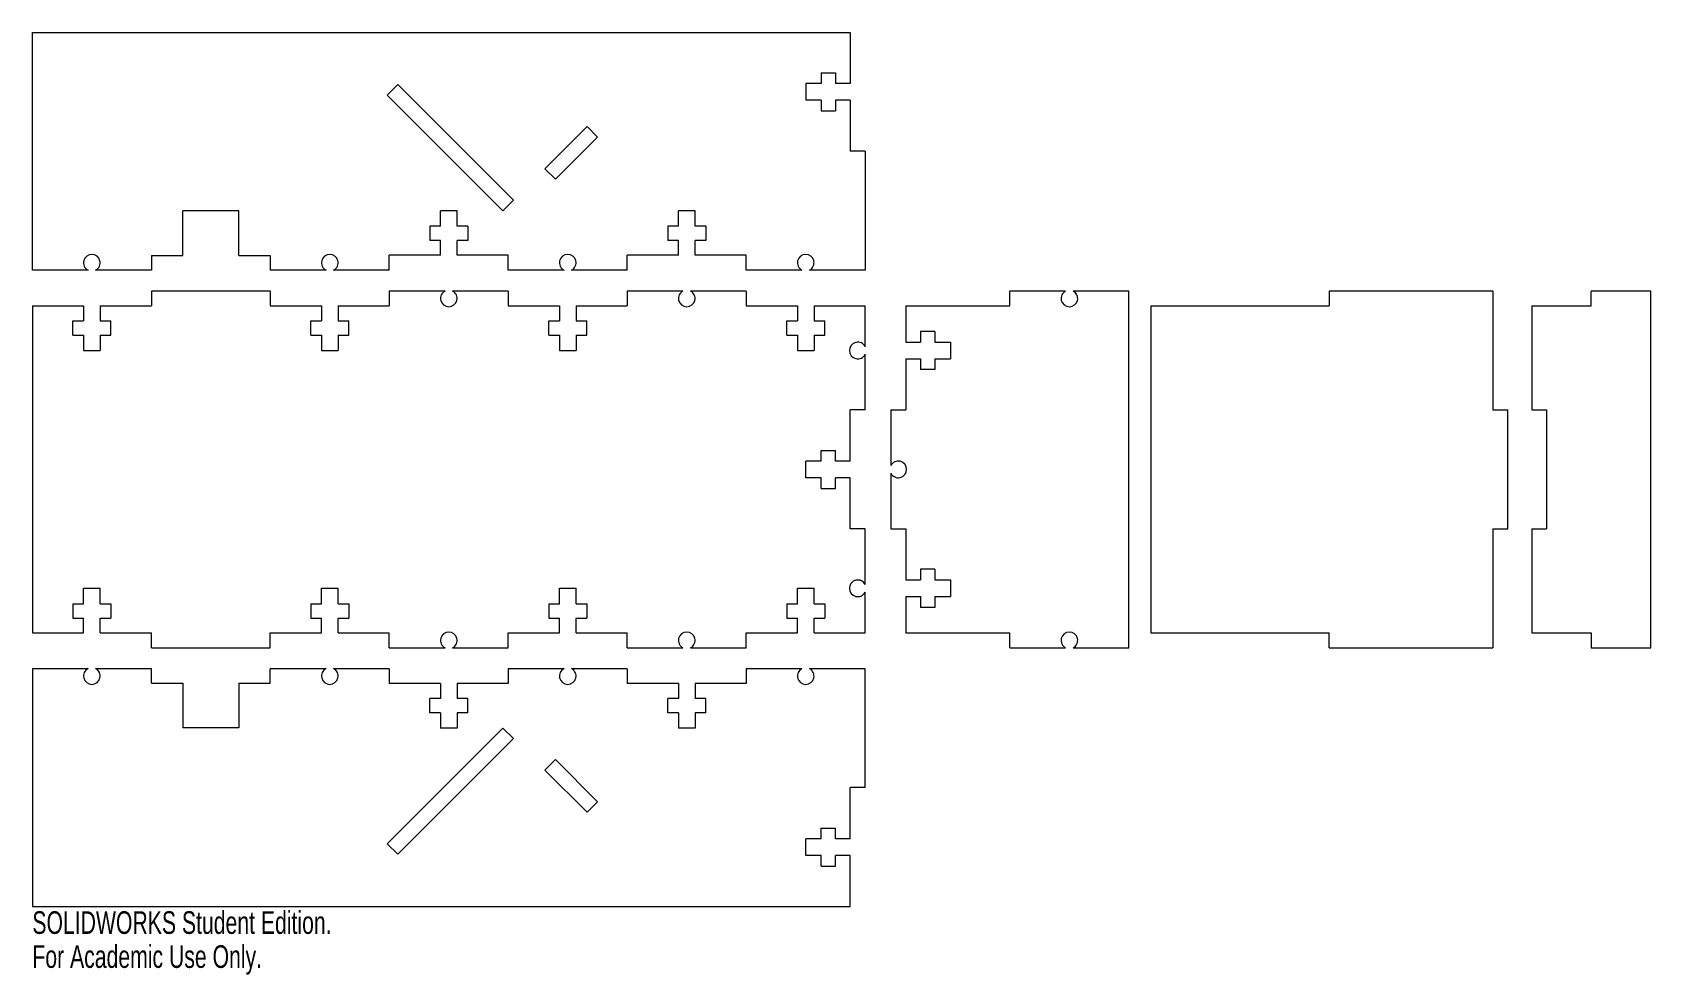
# Model space of a CAD drawing. Header units: inches. Extents: x 0 to 13.6, y -2.7 to 5.2.
import ezdxf

# ---------------------------------------------------------------- set-up
doc = ezdxf.new("R2010")
doc.units = ezdxf.units.IN
doc.header["$MEASUREMENT"] = 0
doc.styles.add('SLDTEXTSTYLE0', font='TXT', dxfattribs={"width": 0.7})

msp = doc.modelspace()

# ---------------------------------------------------------------- linework, layer by layer
at = {"color": 7, "linetype": 'Continuous', "lineweight": 15}
for p, q in [((0, 3.176), (0, 5.176)), ((0, 5.176), (6.875, 5.176)), ((6.875, 5.176), (6.875, 4.746)), ((6.63, 4.836), (6.75, 4.836)), ((6.63, 4.836), (6.63, 4.746)), ((6.75, 4.836), (6.75, 4.746)), ((2.982, 4.648), (3.071, 4.737)), ((2.982, 4.648), (3.955, 3.676)), ((3.071, 4.737), (4.043, 3.764)), ((6.63, 4.746), (6.5, 4.746)), ((6.5, 4.746), (6.5, 4.606)), ((6.875, 4.746), (6.75, 4.746)), ((6.63, 4.606), (6.5, 4.606)), ((6.63, 4.606), (6.63, 4.516)), ((6.63, 4.516), (6.75, 4.516)), ((6.75, 4.606), (6.75, 4.516)), ((6.875, 4.606), (6.75, 4.606)), ((6.875, 4.606), (6.875, 4.176)), ((4.308, 4.029), (4.662, 4.383)), ((4.662, 4.383), (4.75, 4.295)), ((4.396, 3.941), (4.75, 4.295)), ((7, 4.176), (6.875, 4.176)), ((7, 4.176), (7, 3.176)), ((4.308, 4.029), (4.396, 3.941)), ((1.734, 3.674), (1.266, 3.674)), ((1.266, 3.299), (1.266, 3.674)), ((1.734, 3.299), (1.734, 3.674)), ((3.57, 3.676), (3.43, 3.676)), ((3.43, 3.546), (3.43, 3.676)), ((3.57, 3.546), (3.57, 3.676)), ((3.955, 3.676), (4.043, 3.764)), ((5.57, 3.676), (5.43, 3.676)), ((5.43, 3.546), (5.43, 3.676)), ((5.57, 3.546), (5.57, 3.676)), ((3.43, 3.546), (3.34, 3.546)), ((3.34, 3.546), (3.34, 3.426)), ((3.66, 3.546), (3.57, 3.546)), ((3.66, 3.546), (3.66, 3.426)), ((5.43, 3.546), (5.34, 3.546)), ((5.34, 3.546), (5.34, 3.426)), ((5.66, 3.546), (5.57, 3.546)), ((5.66, 3.546), (5.66, 3.426)), ((3.43, 3.426), (3.34, 3.426)), ((3.43, 3.301), (3.43, 3.426)), ((3.57, 3.301), (3.57, 3.426)), ((3.66, 3.426), (3.57, 3.426)), ((5.43, 3.426), (5.34, 3.426)), ((5.43, 3.301), (5.43, 3.426)), ((5.57, 3.301), (5.57, 3.426)), ((5.66, 3.426), (5.57, 3.426)), ((1, 3.299), (1, 3.176)), ((1, 3.299), (1.266, 3.299)), ((1.734, 3.299), (2, 3.299)), ((2, 3.299), (2, 3.176)), ((3.43, 3.301), (3, 3.301)), ((3, 3.176), (3, 3.301)), ((4, 3.301), (3.57, 3.301)), ((4, 3.176), (4, 3.301)), ((5.43, 3.301), (5, 3.301)), ((5, 3.176), (5, 3.301)), ((6, 3.301), (5.57, 3.301)), ((6, 3.176), (6, 3.301)), ((0.468, 3.176), (0, 3.176)), ((1, 3.176), (0.532, 3.176)), ((2.468, 3.176), (2, 3.176)), ((3, 3.176), (2.532, 3.176)), ((4.468, 3.176), (4, 3.176)), ((5, 3.176), (4.532, 3.176)), ((6.468, 3.176), (6, 3.176)), ((7, 3.176), (6.532, 3.176)), ((1, 3), (1, 2.875)), ((2, 3), (1, 3)), ((2, 3), (2, 2.875)), ((3, 3), (3, 2.875)), ((3.468, 3), (3, 3)), ((4, 3), (3.532, 3)), ((4, 3), (4, 2.875)), ((5, 3), (5, 2.875)), ((5.468, 3), (5, 3)), ((6, 3), (5.532, 3)), ((6, 3), (6, 2.875)), ((8.216, 2.875), (8.216, 3)), ((8.684, 3), (8.216, 3)), ((9.216, 3), (8.747, 3)), ((9.216, 0), (9.216, 3)), ((10.901, 3), (10.901, 2.875)), ((12.276, 3), (10.901, 3)), ((12.276, 3), (12.276, 2)), ((13.102, 2.875), (13.102, 3)), ((13.602, 3), (13.102, 3)), ((13.602, 0), (13.602, 3)), ((0, 2.875), (0, 0.125)), ((0, 2.875), (0.43, 2.875)), ((0.43, 2.875), (0.43, 2.75)), ((0.57, 2.875), (0.57, 2.75)), ((0.57, 2.875), (1, 2.875)), ((2, 2.875), (2.43, 2.875)), ((2.43, 2.875), (2.43, 2.75)), ((2.57, 2.875), (2.57, 2.75)), ((2.57, 2.875), (3, 2.875)), ((4, 2.875), (4.43, 2.875)), ((4.43, 2.875), (4.43, 2.75)), ((4.57, 2.875), (4.57, 2.75)), ((4.57, 2.875), (5, 2.875)), ((6, 2.875), (6.43, 2.875)), ((6.43, 2.875), (6.43, 2.75)), ((6.57, 2.875), (6.57, 2.75)), ((6.57, 2.875), (7, 2.875)), ((7, 2.532), (7, 2.875)), ((7.341, 2.875), (7.341, 2.57)), ((7.341, 2.875), (8.216, 2.875)), ((9.401, 2.875), (10.901, 2.875)), ((9.401, 2.875), (9.401, 0.125)), ((12.602, 2.875), (13.102, 2.875)), ((12.602, 2.875), (12.602, 2)), ((0.34, 2.75), (0.43, 2.75)), ((0.34, 2.63), (0.34, 2.75)), ((0.57, 2.75), (0.66, 2.75)), ((0.66, 2.63), (0.66, 2.75)), ((2.34, 2.75), (2.43, 2.75)), ((2.34, 2.63), (2.34, 2.75)), ((2.57, 2.75), (2.66, 2.75)), ((2.66, 2.63), (2.66, 2.75)), ((4.34, 2.75), (4.43, 2.75)), ((4.34, 2.63), (4.34, 2.75)), ((4.57, 2.75), (4.66, 2.75)), ((4.66, 2.63), (4.66, 2.75)), ((6.34, 2.75), (6.43, 2.75)), ((6.34, 2.63), (6.34, 2.75)), ((6.57, 2.75), (6.66, 2.75)), ((6.66, 2.63), (6.66, 2.75)), ((0.34, 2.63), (0.43, 2.63)), ((0.43, 2.63), (0.43, 2.5)), ((0.57, 2.63), (0.57, 2.5)), ((0.57, 2.63), (0.66, 2.63)), ((2.34, 2.63), (2.43, 2.63)), ((2.43, 2.63), (2.43, 2.5)), ((2.57, 2.63), (2.57, 2.5)), ((2.57, 2.63), (2.66, 2.63)), ((4.34, 2.63), (4.43, 2.63)), ((4.43, 2.63), (4.43, 2.5)), ((4.57, 2.63), (4.57, 2.5)), ((4.57, 2.63), (4.66, 2.63)), ((6.34, 2.63), (6.43, 2.63)), ((6.43, 2.63), (6.43, 2.5)), ((6.57, 2.63), (6.57, 2.5)), ((6.57, 2.63), (6.66, 2.63)), ((7.586, 2.66), (7.466, 2.66)), ((7.466, 2.66), (7.466, 2.57)), ((7.586, 2.66), (7.586, 2.57)), ((0.43, 2.5), (0.57, 2.5)), ((2.43, 2.5), (2.57, 2.5)), ((4.43, 2.5), (4.57, 2.5)), ((6.43, 2.5), (6.57, 2.5)), ((7, 2), (7, 2.468)), ((7.341, 2.57), (7.466, 2.57)), ((7.586, 2.57), (7.716, 2.57)), ((7.716, 2.57), (7.716, 2.43)), ((7.341, 2.43), (7.341, 2)), ((7.341, 2.43), (7.466, 2.43)), ((7.466, 2.43), (7.466, 2.34)), ((7.586, 2.34), (7.466, 2.34)), ((7.586, 2.43), (7.586, 2.34)), ((7.586, 2.43), (7.716, 2.43)), ((7, 2), (6.875, 2)), ((6.875, 1.57), (6.875, 2)), ((7.216, 2), (7.216, 1.532)), ((7.216, 2), (7.341, 2)), ((12.276, 2), (12.401, 2)), ((12.401, 1), (12.401, 2)), ((12.602, 2), (12.727, 2)), ((12.727, 2), (12.727, 1)), ((6.63, 1.66), (6.75, 1.66)), ((6.63, 1.57), (6.63, 1.66)), ((6.75, 1.57), (6.75, 1.66)), ((6.63, 1.57), (6.5, 1.57)), ((6.5, 1.43), (6.5, 1.57)), ((6.875, 1.57), (6.75, 1.57)), ((6.63, 1.43), (6.5, 1.43)), ((6.63, 1.34), (6.63, 1.43)), ((6.75, 1.34), (6.75, 1.43)), ((6.875, 1.43), (6.75, 1.43)), ((6.875, 1), (6.875, 1.43)), ((7.216, 1.468), (7.216, 1)), ((6.63, 1.34), (6.75, 1.34)), ((7, 1), (6.875, 1)), ((7, 0.532), (7, 1)), ((7.216, 1), (7.341, 1)), ((7.341, 1), (7.341, 0.57)), ((12.276, 1), (12.401, 1)), ((12.276, 1), (12.276, 0)), ((12.602, 1), (12.727, 1)), ((12.602, 1), (12.602, 0.125)), ((7.341, 0.57), (7.466, 0.57)), ((7.586, 0.66), (7.466, 0.66)), ((7.466, 0.66), (7.466, 0.57)), ((7.586, 0.66), (7.586, 0.57)), ((7.586, 0.57), (7.716, 0.57)), ((7.716, 0.57), (7.716, 0.43)), ((0.43, 0.5), (0.57, 0.5)), ((0.43, 0.37), (0.43, 0.5)), ((0.57, 0.37), (0.57, 0.5)), ((2.43, 0.5), (2.57, 0.5)), ((2.43, 0.37), (2.43, 0.5)), ((2.57, 0.37), (2.57, 0.5)), ((4.43, 0.5), (4.57, 0.5)), ((4.43, 0.37), (4.43, 0.5)), ((4.57, 0.37), (4.57, 0.5)), ((6.43, 0.5), (6.57, 0.5)), ((6.43, 0.37), (6.43, 0.5)), ((6.57, 0.37), (6.57, 0.5)), ((7, 0.125), (7, 0.468)), ((7.341, 0.43), (7.341, 0.125)), ((7.341, 0.43), (7.466, 0.43)), ((7.466, 0.43), (7.466, 0.34)), ((7.586, 0.43), (7.586, 0.34)), ((7.586, 0.43), (7.716, 0.43)), ((0.34, 0.37), (0.43, 0.37)), ((0.34, 0.37), (0.34, 0.25)), ((0.57, 0.37), (0.66, 0.37)), ((0.66, 0.37), (0.66, 0.25)), ((2.34, 0.37), (2.43, 0.37)), ((2.34, 0.37), (2.34, 0.25)), ((2.57, 0.37), (2.66, 0.37)), ((2.66, 0.37), (2.66, 0.25)), ((4.34, 0.37), (4.43, 0.37)), ((4.34, 0.37), (4.34, 0.25)), ((4.57, 0.37), (4.66, 0.37)), ((4.66, 0.37), (4.66, 0.25)), ((6.34, 0.37), (6.43, 0.37)), ((6.34, 0.37), (6.34, 0.25)), ((6.57, 0.37), (6.66, 0.37)), ((6.66, 0.37), (6.66, 0.25)), ((7.586, 0.34), (7.466, 0.34)), ((0.34, 0.25), (0.43, 0.25)), ((0.43, 0.125), (0.43, 0.25)), ((0.57, 0.125), (0.57, 0.25)), ((0.57, 0.25), (0.66, 0.25)), ((2.34, 0.25), (2.43, 0.25)), ((2.43, 0.125), (2.43, 0.25)), ((2.57, 0.125), (2.57, 0.25)), ((2.57, 0.25), (2.66, 0.25)), ((4.34, 0.25), (4.43, 0.25)), ((4.43, 0.125), (4.43, 0.25)), ((4.57, 0.125), (4.57, 0.25)), ((4.57, 0.25), (4.66, 0.25)), ((6.34, 0.25), (6.43, 0.25)), ((6.43, 0.125), (6.43, 0.25)), ((6.57, 0.125), (6.57, 0.25)), ((6.57, 0.25), (6.66, 0.25)), ((0, 0.125), (0.43, 0.125)), ((0.57, 0.125), (1, 0.125)), ((1, 0), (1, 0.125)), ((1, 0), (2, 0)), ((2, 0.125), (2.43, 0.125)), ((2, 0), (2, 0.125)), ((2.57, 0.125), (3, 0.125)), ((3, 0), (3, 0.125)), ((3, 0), (3.468, 0)), ((3.532, 0), (4, 0)), ((4, 0.125), (4.43, 0.125)), ((4, 0), (4, 0.125)), ((4.57, 0.125), (5, 0.125)), ((5, 0), (5, 0.125)), ((5, 0), (5.468, 0)), ((5.532, 0), (6, 0)), ((6, 0.125), (6.43, 0.125)), ((6, 0), (6, 0.125)), ((6.57, 0.125), (7, 0.125)), ((7.341, 0.125), (8.216, 0.125)), ((8.216, 0), (8.216, 0.125)), ((8.216, 0), (8.684, 0)), ((8.747, 0), (9.216, 0)), ((9.401, 0.125), (10.901, 0.125)), ((10.901, 0), (10.901, 0.125)), ((10.901, 0), (12.276, 0)), ((12.602, 0.125), (13.102, 0.125)), ((13.102, 0.125), (13.102, 0)), ((13.102, 0), (13.602, 0)), ((0, -0.176), (0, -2.176)), ((0.468, -0.176), (0, -0.176)), ((1, -0.176), (0.532, -0.176)), ((1, -0.299), (1, -0.176)), ((2, -0.299), (2, -0.176)), ((2.468, -0.176), (2, -0.176)), ((3, -0.176), (2.532, -0.176)), ((3, -0.176), (3, -0.301)), ((4, -0.176), (4, -0.301)), ((4.468, -0.176), (4, -0.176)), ((5, -0.176), (4.532, -0.176)), ((5, -0.176), (5, -0.301)), ((6, -0.176), (6, -0.301)), ((6.468, -0.176), (6, -0.176)), ((7, -0.176), (6.532, -0.176)), ((7, -1.176), (7, -0.176)), ((1, -0.299), (1.266, -0.299)), ((1.266, -0.299), (1.266, -0.674)), ((1.734, -0.299), (1.734, -0.674)), ((1.734, -0.299), (2, -0.299)), ((3.43, -0.301), (3, -0.301)), ((3.43, -0.301), (3.43, -0.426)), ((3.57, -0.301), (3.57, -0.426)), ((4, -0.301), (3.57, -0.301)), ((5.43, -0.301), (5, -0.301)), ((5.43, -0.301), (5.43, -0.426)), ((5.57, -0.301), (5.57, -0.426)), ((6, -0.301), (5.57, -0.301)), ((3.43, -0.426), (3.34, -0.426)), ((3.34, -0.546), (3.34, -0.426)), ((3.66, -0.426), (3.57, -0.426)), ((3.66, -0.546), (3.66, -0.426)), ((5.43, -0.426), (5.34, -0.426)), ((5.34, -0.546), (5.34, -0.426)), ((5.66, -0.426), (5.57, -0.426)), ((5.66, -0.546), (5.66, -0.426)), ((1.734, -0.674), (1.266, -0.674)), ((2.982, -1.648), (3.955, -0.676)), ((3.43, -0.546), (3.34, -0.546)), ((3.43, -0.546), (3.43, -0.676)), ((3.57, -0.676), (3.43, -0.676)), ((3.57, -0.546), (3.57, -0.676)), ((3.66, -0.546), (3.57, -0.546)), ((3.955, -0.676), (4.043, -0.764)), ((5.43, -0.546), (5.34, -0.546)), ((5.43, -0.546), (5.43, -0.676)), ((5.57, -0.676), (5.43, -0.676)), ((5.57, -0.546), (5.57, -0.676)), ((5.66, -0.546), (5.57, -0.546)), ((3.071, -1.737), (4.043, -0.764)), ((4.308, -1.029), (4.396, -0.941)), ((4.396, -0.941), (4.75, -1.295)), ((4.308, -1.029), (4.662, -1.383)), ((7, -1.176), (6.875, -1.176)), ((6.875, -1.606), (6.875, -1.176)), ((4.662, -1.383), (4.75, -1.295)), ((6.5, -1.746), (6.5, -1.606)), ((6.63, -1.606), (6.5, -1.606)), ((6.63, -1.516), (6.75, -1.516)), ((6.63, -1.606), (6.63, -1.516)), ((6.75, -1.606), (6.75, -1.516)), ((6.875, -1.606), (6.75, -1.606)), ((2.982, -1.648), (3.071, -1.737)), ((6.63, -1.746), (6.5, -1.746)), ((6.63, -1.836), (6.63, -1.746)), ((6.75, -1.836), (6.75, -1.746)), ((6.875, -1.746), (6.75, -1.746)), ((6.875, -2.176), (6.875, -1.746)), ((6.63, -1.836), (6.75, -1.836)), ((0, -2.176), (6.875, -2.176))]:
    msp.add_line(p, q, dxfattribs=at)
for centre, start, end in [((0.5, 3.238), 296.7655, 243.2345), ((2.5, 3.238), 296.7655, 243.2345), ((4.5, 3.238), 296.7655, 243.2345), ((6.5, 3.238), 296.7655, 243.2345), ((3.5, 2.938), 116.7655, 63.2345), ((5.5, 2.938), 116.7655, 63.2345), ((8.716, 2.938), 116.7655, 63.2345), ((6.938, 2.5), 26.7655, 333.2345), ((7.278, 1.5), 206.7655, 153.2345), ((6.938, 0.5), 26.7655, 333.2345), ((3.5, 0.062), 296.7655, 243.2345), ((5.5, 0.062), 296.7655, 243.2345), ((8.716, 0.062), 296.7655, 243.2345), ((0.5, -0.238), 116.7655, 63.2345), ((2.5, -0.238), 116.7655, 63.2345), ((4.5, -0.238), 116.7655, 63.2345), ((6.5, -0.238), 116.7655, 63.2345)]:
    msp.add_arc(centre, 0.07, start, end, dxfattribs=at)

# ---------------------------------------------------------------- texts
at = {"color": 7, "linetype": 'Continuous', "char_height": 0.1903, "attachment_point": 1, "style": 'SLDTEXTSTYLE0'}
for s, insert in [('SOLIDWORKS Student Edition.', (0, -2.216)), ('For Academic Use Only.', (0, -2.502))]:
    msp.add_mtext(s, dxfattribs=dict(at, insert=insert))

doc.saveas('drawing.dxf')
